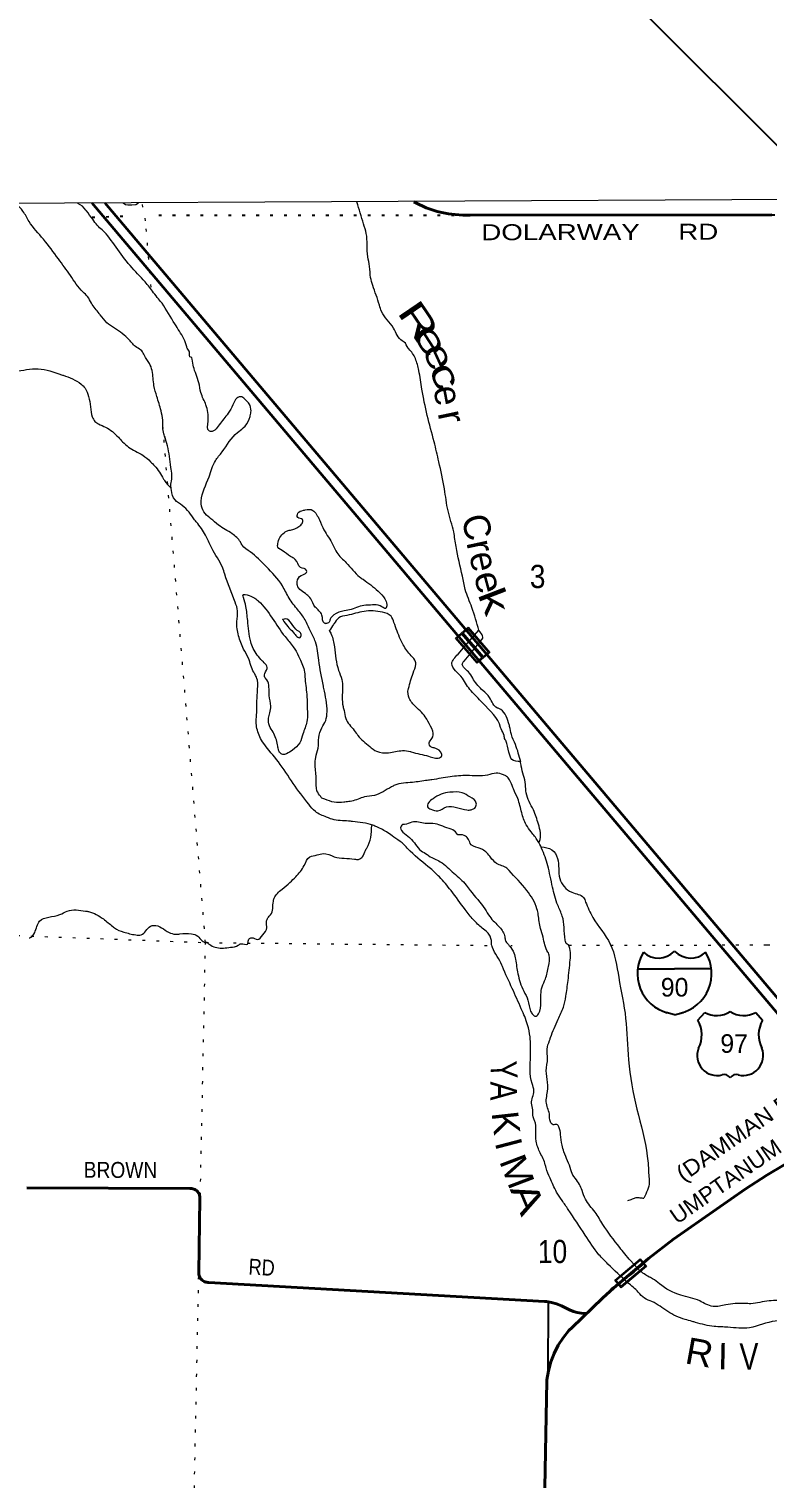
# Model space of a CAD drawing. Header units: feet. Extents: x -6 to 252658, y -374658 to -170635.
# Drawn here: x 104215 to 109774, y -192670 to -181755 of the extents above; entities that cross this region are included whole.
import ezdxf
from ezdxf.enums import TextEntityAlignment as Align

# ---------------------------------------------------------------- set-up
doc = ezdxf.new("R2010")
doc.units = ezdxf.units.FT
doc.header["$LTSCALE"] = 70
doc.linetypes.add('DOTTED', pattern=[1.5, 0.3, -1.2])
for name, color, linetype, lineweight in [('15', 7, 'Continuous', 25), ('16', 7, 'Continuous', 25), ('18', 7, 'Continuous', 35), ('26', 7, 'Continuous', 40), ('27', 7, 'Continuous', 13), ('29', 7, 'Continuous', 25), ('34', 7, 'Continuous', 25), ('39', 7, 'Continuous', 13), ('4', 7, 'Continuous', 13), ('55', 7, 'Continuous', 13), ('6', 7, 'DOTTED', 25), ('61', 7, 'Continuous', 13), ('7', 7, 'DOTTED', 13)]:
    doc.layers.add(name, color=color, linetype=linetype, lineweight=lineweight)
doc.layers.add('41', color=7, linetype='Continuous')

msp = doc.modelspace()

# ---------------------------------------------------------------- linework, layer by layer
at = {"layer": '15'}
for p, q in [((109074.27, -188704.03), (109077.17, -188701.12)), ((109080.34, -188703.5), (109076.91, -188701.12)), ((108801.56, -188835.5), (109077.97, -188835.5)), ((109077.97, -189181.08), (109014.08, -189163.12)), ((109077.44, -189181.34), (109141.07, -189162.6))]:
    msp.add_line(p, q, dxfattribs=at)
msp.add_lwpolyline([(109353.33, -188835.5), (109077.44, -188835.5), (109077.97, -188835.5)], dxfattribs=at)
for centre, radius, start, end in [((109104.19, -188870.6), 306.13, 148.44438, 254.43381), ((108955.59, -188588), 165.66, 227.34229, 315.81175), ((109199.28, -188588), 165.66, 224.18812, 312.69407), ((109050.68, -188870.6), 306.13, 283.08086, 31.62485)]:
    msp.add_arc(centre, radius, start, end, dxfattribs=at)
at = {"layer": '16'}
for p, q in [((109496.24, -189157.1), (109495.96, -189157.3)), ((109253.17, -189221.83), (109304.48, -189163.07)), ((109688.33, -189162.98), (109739.72, -189221.83))]:
    msp.add_line(p, q, dxfattribs=at)
for centre, radius, start, end in [((109395.56, -189005.41), 182.07, 239.97227, 303.45418), ((109597.34, -189005.91), 181.52, 236.33975, 300.08743), ((109597.33, -189005.41), 182.07, 236.54582, 236.59441), ((109060.19, -189332.46), 222.05, 332.97043, 29.75871), ((109932.69, -189332.46), 222.05, 150.24129, 207.02957), ((109399.38, -189487.36), 151.42, 159.09177, 283.81923), ((109593.5, -189487.36), 151.42, 256.18077, 20.90823)]:
    msp.add_arc(centre, radius, start, end, dxfattribs=at)
for centre, major_axis, start_param, end_param in [((109454.72, -189686.18), (-19.56, 51.67), 4.95877769, 6.28318531), ((109538.17, -189686.18), (19.56, 51.67), 0, 1.32637542)]:
    msp.add_ellipse(centre, major_axis=major_axis, ratio=0.929097, start_param=start_param, end_param=end_param, dxfattribs=at)
at = {"layer": '18'}
for points in [[(110548.12, -189993.31), (107609.17, -186518.06), (104691.51, -183067.98)], [(110629.29, -189973.15), (107666.05, -186469.17), (104788.22, -183067.54)]]:
    msp.add_lwpolyline(points, dxfattribs=at)
at = {"layer": '26'}
for points in [[(109811, -183155.05), (107537.25, -183156.78), (107483.73, -183157.79), (107425.17, -183153.74), (107375.69, -183146.67), (107324.19, -183136.57), (107289.77, -183129.62), (107244.41, -183115.35), (107207.78, -183101.44), (107129.19, -183064.85), (107114.22, -183056.73)], [(108845.25, -191047.17), (108882, -191016.05), (109069, -190870.05), (109608.41, -190495.52), (109771, -190388.05), (110258, -190101.05), (110378.62, -190045.76), (110436.17, -190025.73), (110485.79, -190010.1), (110548.12, -189993.31)], [(108411.98, -191429.97), (108404.18, -191430.05), (108374.04, -191428.35), (108344.24, -191423.5), (108315.11, -191415.57), (108286.97, -191404.64), (108260.12, -191390.83), (108225.17, -191372.67), (108188.51, -191358.27), (108150.55, -191347.78), (108111.7, -191341.32), (108098.17, -191340.04), (105569.97, -191196.63), (105562.4, -191196.69), (105554.87, -191195.96), (105547.46, -191194.44), (105540.25, -191192.16), (105533.31, -191189.14), (105526.73, -191185.41), (105520.57, -191181.02), (105514.91, -191176), (105509.8, -191170.42), (105505.31, -191164.33), (105501.47, -191157.81), (105498.34, -191150.92), (105495.94, -191143.75), (105494.31, -191136.36), (105493.46, -191128.84), (105493.34, -191123.07), (105502.98, -190564.15), (105502.94, -190557.42), (105502.15, -190549.9), (105500.58, -190542.5), (105498.25, -190535.31), (105495.17, -190528.4), (105491.39, -190521.85), (105486.94, -190515.73), (105481.88, -190510.11), (105476.26, -190505.05), (105470.14, -190500.6), (105463.6, -190496.82), (105456.69, -190493.74), (105449.49, -190491.41), (105442.1, -190489.83), (105434.57, -190489.04), (105427.01, -190489.04), (104200, -190484.13)], [(108076.69, -193942.07), (108115, -191941.05), (108115.95, -191929.71), (108126.94, -191861.96), (108144.96, -191795.74), (108169.79, -191731.76), (108201.18, -191670.73), (108238.78, -191613.32), (108282.17, -191560.15), (108305.11, -191536.12), (108533.78, -191315.81), (108621, -191237.05), (108845.25, -191047.17)]]:
    msp.add_lwpolyline(points, dxfattribs=at)
at = {"layer": '29'}
msp.add_line((108124.35, -191340.54), (108121.73, -191894.07), dxfattribs=at)
at = {"layer": '34'}
msp.add_line((102440.06, -175230.36), (111210.78, -183993.18), dxfattribs=at)
at = {"layer": '39'}
for p, q in [((106123.93, -186200.65), (106125.57, -186202.91)), ((108822, -191114.05), (108744.93, -191032.25))]:
    msp.add_line(p, q, dxfattribs=at)
for points in [[(104924.44, -183064.16), (104941.45, -183076.13), (104958.63, -183079.16), (104989.45, -183080.17), (105020.27, -183076.13), (105038.83, -183064.3)], [(107446.48, -186463.39), (107486.83, -186416.77), (107602.96, -186282.57)], [(107491.51, -186516.04), (107530.94, -186470.99), (107627, -186354.05)]]:
    msp.add_lwpolyline(points, dxfattribs=at)
for points in [[(105243.94, -184839.85), (105229.94, -184803.61), (105222.11, -184703.03), (105210.2, -184630.59), (105178.26, -184523.92), (105156.32, -184441.41), (105142.48, -184328.74), (105122.49, -184274.39), (105084.42, -184213.98), (105064.39, -184179.75), (105026.25, -184153.52), (104970.07, -184097.09), (104859.68, -184008.38), (104801.46, -183968.03), (104751.33, -183907.6), (104743.31, -183897.52), (104685.17, -183820.97), (104657.13, -183770.64), (104623.02, -183736.38), (104526.78, -183611.48), (104436.57, -183486.59), (104324.29, -183339.54), (104216.01, -183204.57), (104169.93, -183128.03), (104116.77, -183069.9)], [(105217.93, -183819.98), (105191, -183789.05), (105153.77, -183741.41), (105089.59, -183660.84), (104977.27, -183537.92), (104871.01, -183398.92), (104767, -183269.05), (104729, -183234.05), (104696, -183188.05), (104648.41, -183124.93), (104644.41, -183118.89), (104583.7, -183068.57)], [(107603.13, -186284.61), (107551.23, -186113.54), (107501.26, -185976.66), (107479.35, -185876.04), (107431.57, -185654.69), (107413.7, -185544.03), (107371.82, -185385.04), (107344.02, -185220.05), (107302.24, -185014.8), (107266.37, -184863.87), (107214.51, -184666.64), (107174.72, -184467.44), (107150.89, -184326.59), (107124.95, -184238.03), (107076.84, -184165.53), (107070.83, -184159.48), (107040.77, -184113.16), (107026.72, -184105.09), (106960.58, -184008.41), (106870.37, -183883.52), (106854.38, -183835.21), (106804.44, -183686.27), (106788.48, -183627.9), (106780.61, -183543.41), (106766.69, -183470.97), (106762.85, -183380.45), (106754.99, -183295.95), (106735.05, -183223.5), (106684.59, -183058.18)], [(106412.03, -187536.67), (106384.32, -187493.12), (106378.47, -187408.63), (106370.64, -187302.01), (106374.79, -187241.68), (106393.03, -187173.33), (106397.22, -187092.87), (106421.5, -187018.5), (106449.76, -186964.24), (106459.94, -186897.89), (106436.19, -186722.85), (106432.2, -186704.73), (106398.45, -186509.56), (106372.59, -186372.74), (106336.58, -186292.21), (106294.54, -186205.63), (106240.42, -186131.11), (106174.26, -186042.47), (106124.19, -185949.85), (106001.85, -185804.8), (105881.47, -185693.93), (105821.26, -185643.53), (105807.24, -185619.37), (105745.05, -185556.89), (105642.65, -185492.33), (105584.45, -185443.94), (105576.42, -185437.89), (105532.29, -185391.54), (105512.31, -185333.18), (105512.36, -185311.05), (105571.04, -185128.12), (105619.54, -185007.52), (105669.94, -184941.24), (105784.84, -184794.62), (105829.14, -184760.52), (105873.51, -184694.22), (105881.6, -184668.09), (105887.71, -184631.89), (105873.75, -184579.58), (105845.66, -184549.35), (105819.58, -184527.17), (105779.34, -184537.15), (105755.14, -184577.33), (105751.1, -184587.39), (105714.78, -184649.67), (105648.26, -184736.03), (105613.99, -184776.2), (105593.86, -184786.22), (105573.77, -184784.16), (105563.87, -184709.72), (105548.05, -184586.99), (105510.04, -184494.39), (105494.11, -184419.94), (105454.15, -184299.18), (105444, -184242.05), (105437, -184228.05), (105433, -184228.05), (105424.23, -184190.5), (105406.2, -184158.27), (105404.21, -184150.23), (105348.17, -184031.44), (105314.1, -183977.06), (105217.93, -183819.98)], [(102935, -184962.05), (102955.99, -184893.79), (102988.24, -184851.61), (103044.63, -184803.44), (103058.75, -184779.33), (103076.93, -184737.13), (103073.04, -184674.76), (103107.42, -184578.28), (103137.76, -184487.82), (103218.38, -184389.41), (103222.43, -184381.37), (103250.63, -184349.25), (103341.16, -184323.27), (103453.78, -184305.38), (103477.93, -184289.34), (103526.29, -184239.14), (103602.79, -184191.01), (103659.09, -184185.09), (103751.54, -184195.33), (103801.77, -184211.52), (103940.31, -184300.28), (103974.46, -184316.44), (104109.12, -184332.79), (104284.06, -184315.02), (104460.88, -184359.62), (104472.94, -184363.66), (104607.5, -184430.29), (104637.59, -184460.53), (104663.6, -184522.93), (104679.51, -184601.41), (104691.42, -184677.87), (104711.45, -184712.1)], [(104711.45, -184712.1), (104739.56, -184730.26), (104791.78, -184754.49), (104888.12, -184831.12), (104920.22, -184865.37), (105016.57, -184935.96), (105072.8, -184966.24), (105130.99, -185014.63), (105161.09, -185044.85), (105229.23, -185145.56), (105235.25, -185155.63), (105285.94, -185213.34)], [(105284.11, -185190.2), (105283.43, -185181.87), (105285.47, -185173.83), (105283.7, -185057.16), (105257.9, -184894.18), (105237.94, -184829.77)], [(105462.89, -185453.28), (105369.54, -185344.97), (105315.36, -185302.62), (105287.36, -185230.16), (105284.11, -185190.2)], [(106448.87, -186235.14), (106441.24, -186232.07), (106421.27, -186169.68), (106399.22, -186137.45), (106371.13, -186109.24), (106337.09, -186046.81), (106306.99, -186016.59), (106236.78, -185946.05), (106234.82, -185919.89), (106265.08, -185871.68), (106305.34, -185849.63), (106305.37, -185833.54), (106261.18, -185811.33), (106221.1, -185750.91), (106195, -185734.77), (106184.96, -185728.71), (106122.73, -185684.34), (106086.63, -185648.07), (106088.65, -185640.02), (106090.71, -185619.92), (106112.91, -185575.7), (106145.14, -185543.58), (106167.28, -185533.57), (106201.48, -185525.59), (106261.86, -185491.52), (106278, -185465.4), (106274.01, -185449.3), (106239.86, -185435.15), (106239.93, -185402.96), (106282.19, -185380.92), (106296.27, -185376.93), (106352.56, -185381.06), (106380.64, -185411.29), (106402.67, -185451.55), (106436.69, -185528.05), (106504.81, -185640.83), (106532.82, -185699.21), (106605.04, -185775.79), (106705.33, -185882.59), (106731.43, -185900.74), (106843.83, -185989.46), (106895.98, -186047.9), (106909.96, -186090.16), (106901.85, -186120.32), (106873.74, -186108.2), (106759.17, -186095.91), (106751.13, -186095.89), (106642.49, -186127.86), (106590.2, -186137.82), (106511.74, -186167.84), (106483.52, -186201.98), (106475.43, -186224.09), (106447.27, -186234.09)], [(107699.59, -188655), (107688.75, -188589.86), (107666.7, -188559.64), (107628.58, -188527.39), (107562.36, -188464.91), (107500.2, -188388.35), (107393.95, -188245.33), (107305.71, -188142.58), (107239.51, -188080.1), (107086.99, -187949.07), (107024.8, -187886.59), (106962.57, -187842.22), (106918.41, -187809.95), (106834.06, -187765.54), (106805.95, -187753.41), (106651.21, -187724.95), (106637.14, -187722.92), (106514.53, -187712.62), (106456.27, -187692.39), (106371.92, -187649.99), (106321.78, -187595.58), (106205.5, -187438.47), (106093.27, -187275.33), (105982.99, -187136.33), (105952.93, -187085.98), (105927.01, -186987.37), (105929.15, -186923.01), (105935.55, -186752.05), (105935.73, -186661.54), (105915.73, -186613.23), (105907.71, -186601.14), (105867.73, -186494.46), (105831.69, -186426), (105793.7, -186325.36), (105779.85, -186218.72), (105786.05, -186138.28), (105768.09, -186073.88), (105690.13, -185862.53), (105672.14, -185810.19), (105592.03, -185667.23), (105551.99, -185582.67), (105485.87, -185479.95), (105462.89, -185453.28)], [(106101.55, -187204.33), (106093.63, -187181.61), (106087.5, -187148.59), (106053.53, -187051.98), (106025.49, -187003.66), (106019.57, -186947.32), (106029.7, -186907.11), (106035.84, -186856.84), (106023.95, -186776.36), (106006.11, -186657.65), (105996.08, -186645.57), (105988.09, -186621.41), (106008.29, -186573.17), (106006.32, -186555.07), (105978.24, -186520.82), (105972.23, -186514.78), (105904.07, -186422.12), (105886.08, -186371.79), (105862.3, -186210.84), (105848.44, -186104.2), (105830.49, -186037.79), (105826.51, -186019.68), (105872.73, -186023.8), (105945.02, -186066.18), (106047.28, -186193.08), (106143.5, -186332.06), (106205.66, -186408.62), (106245.71, -186479.1), (106265.73, -186521.38), (106293.66, -186626.03), (106293.63, -186636.08), (106307.43, -186766.85), (106310, -186848.05), (106308, -186973.05), (106278, -187066.05), (106254, -187133.05), (106200.01, -187187.03), (106153.7, -187215.11), (106127.56, -187221.09), (106101.54, -187202.53)], [(106126.52, -186204.23), (106163.76, -186255.67), (106205.88, -186300.01), (106258.07, -186338.32), (106266.15, -186324.25), (106254.14, -186298.08), (106236.07, -186285.98), (106145.78, -186199.32), (106125.57, -186202.91)], [(106475.31, -186284.43), (106491.33, -186314.64), (106515.25, -186409.22), (106547.05, -186586.29), (106571.03, -186654.72), (106576.93, -186717.08), (106580.65, -186857.89), (106588.63, -186888.08), (106600.57, -186948.45), (106664.71, -187039.08), (106692.77, -187077.36), (106781.05, -187160), (106833.25, -187196.3), (106923.7, -187206.54), (107028.27, -187190.65), (107088.57, -187198.81), (107094.59, -187200.83), (107225.2, -187233.26), (107307.6, -187245.49), (107321.7, -187235.47), (107323.74, -187221.39), (107265.54, -187170.99), (107241.43, -187162.9), (107229.43, -187132.7), (107249.61, -187100.57), (107255.76, -187044.25), (107219.73, -186969.76), (107207.71, -186947.61), (107127.47, -186860.97), (107079.36, -186796.51), (107071.46, -186730.12), (107073.49, -186722.07), (107107.9, -186607.48), (107128.15, -186539.13), (107126.18, -186521.04), (107094.1, -186476.72), (107033.97, -186394.13), (107013.95, -186353.86), (106963.96, -186225.04), (106941.94, -186178.73), (106877.67, -186148.43), (106738.97, -186142.13), (106610.24, -186172.05), (106547.88, -186192.04), (106513.61, -186234.22), (106509.57, -186240.24), (106477.93, -186286.54)], [(107627, -186354.05), (107629, -186351.05), (107603.13, -186284.61)], [(107806.57, -187115.59), (107800.36, -187107.91), (107794.02, -187077.11), (107770.44, -187025.71), (107767.6, -187015.65), (107633.59, -186834.55), (107584.98, -186783.78), (107510.32, -186695.92), (107478.94, -186645.42), (107399.37, -186535.88), (107446.48, -186463.39)], [(107918.49, -187275.31), (107878.76, -187146.04), (107848.76, -187069.55), (107834.81, -187009.18), (107826.84, -186980.99), (107754.68, -186874.26), (107742.63, -186870.2), (107684.49, -186791.64), (107634.34, -186739.25), (107564.15, -186656.65), (107534.11, -186608.31), (107479.98, -186533.79), (107491.51, -186516.04)], [(107918.48, -187272.23), (107852.38, -187258.62), (107830.39, -187202.26), (107806.57, -187115.59)], [(108057, -187882.05), (108060, -187875.05), (108052, -187744.05), (108014, -187638.05), (107960, -187510.05), (107954.52, -187445.88), (107922.64, -187309.05), (107916.69, -187270.82)], [(107215.26, -187414.94), (107104.16, -187430.16), (106969.42, -187452.01), (106945.27, -187464.03), (106816.47, -187528.16), (106742.06, -187540.08), (106645.5, -187572.08), (106603.27, -187578.02), (106587.18, -187580), (106512.8, -187579.86), (106444.49, -187557.61), (106416.37, -187543.48), (106412.03, -187536.67)], [(108277.83, -188654.81), (108267.61, -188649.31), (108253.61, -188619.12), (108245.76, -188522.55), (108231.87, -188438.05), (108197.87, -188355.52), (108157.95, -188218.66), (108122.11, -188057.68), (108076.14, -187926.85), (108046.1, -187868.46), (107997.99, -187804), (107959.91, -187749.62), (107925.93, -187659.04), (107895.99, -187552.37), (107863.98, -187479.9), (107859.98, -187469.84), (107833.96, -187411.45), (107811.91, -187385.26), (107787.81, -187373.14), (107733.56, -187360.98), (107669.2, -187374.93), (107514.39, -187378.65), (107387.71, -187388.46), (107248.95, -187410.32), (107215.26, -187414.94)], [(107242.03, -187632.24), (107294.7, -187643.73), (107359.09, -187615.69), (107513.84, -187638.12), (107546.02, -187636.17), (107578.22, -187616.12), (107584.31, -187587.97), (107536.16, -187539.61), (107477.93, -187509.32), (107385.46, -187505.12), (107319.09, -187519.07), (107258.71, -187553.15), (107224.46, -187585.27), (107216.35, -187615.42), (107244.46, -187631.56)], [(107833.79, -188661.95), (107867.41, -188714.91), (107879.37, -188763.21), (107897.24, -188871.86), (107941.19, -189002.69), (107973.21, -189071.14), (107993.14, -189153.65), (108009.17, -189179.82), (108029.25, -189191.93), (108051.39, -189173.87), (108069.67, -189087.42), (108079.96, -188970.77), (108104.22, -188910.48), (108128.55, -188815.99), (108132.74, -188731.52), (108126.74, -188715.42), (108122.74, -188709.38), (108086.79, -188596.67), (108066.83, -188530.26), (108050.96, -188427.64), (108041, -188383.37), (107964.89, -188244.44), (107830.52, -188093.31), (107814.47, -188077.19), (107736.14, -188040.84), (107692.01, -187994.49), (107629.82, -187936.03), (107563.52, -187911.77), (107545.46, -187899.67), (107525.44, -187859.4), (107503.37, -187835.22), (107455.15, -187825.08), (107445.1, -187825.05), (107436, -187814.05), (107394.93, -187782.72), (107331, -187761.05), (107274.39, -187742.26), (107200.01, -187740.1), (107099.51, -187729.85), (107043.19, -187747.84), (107029.11, -187747.81), (107017.03, -187759.86), (107081.17, -187846.47), (107169.42, -187945.2), (107213.59, -187973.45), (107227.64, -187983.54), (107311.99, -188027.95), (107414.33, -188114.64), (107508.63, -188203.32), (107538.7, -188245.62), (107648.98, -188382.61), (107685.05, -188441.01), (107759.25, -188521.61), (107799.31, -188594.1), (107803.28, -188622.26), (107823.32, -188648.46), (107835.35, -188664.57)], [(105552.39, -188631.95), (105584.79, -188657.73), (105679.42, -188678.89), (105733.59, -188672.33), (105791.7, -188657.71), (105811.66, -188645.46), (105859.91, -188649.01), (105865.71, -188626.86), (105871.58, -188610.74), (105891.56, -188600.5), (105935.89, -188614.12), (105975.72, -188579.59), (106007.3, -188525.06), (106002.86, -188482.94), (106008.68, -188462.8), (106014.58, -188450.69), (106034.44, -188428.41), (106055.5, -188325.78), (106061.3, -188303.64), (106120.87, -188234.78), (106180.62, -188183.98), (106224.38, -188141.39), (106287.8, -188056.42), (106329.33, -187991.76), (106385.43, -187977.14), (106431.52, -187966.65), (106514.12, -187989.93), (106666.97, -188008.51), (106697.13, -188010.23), (106715.12, -188002.02), (106734.97, -187977.73), (106754.59, -187931.34), (106758.54, -187925.29), (106797, -187754.05)], [(108073.74, -187916), (108154, -187938.05), (108196, -188003.05), (108213, -188155.05), (108303, -188258.05), (108392, -188298.05), (108407.56, -188331.64)], [(104216.39, -188601.86), (104226.25, -188598.8), (104258.02, -188562.35), (104295.31, -188475.63), (104447.47, -188425.94), (104503.45, -188399.28), (104640.05, -188399.94), (104664.19, -188403.72), (104775.24, -188458.86), (104846.13, -188516.39), (104858.29, -188526.32), (104928.91, -188557.75), (105019.52, -188578.95), (105059.7, -188578.56), (105131.36, -188513.59), (105155.39, -188507.33), (105270.44, -188560.42), (105318.78, -188574), (105350.9, -188571.67), (105439.27, -188570.81), (105485.66, -188588.42), (105520.17, -188624.23), (105544.42, -188638.05)], [(108407.56, -188331.64), (108461, -188447.05), (108593, -188648.05), (108657, -188900.05), (108709, -189208.05), (108731, -189520.05), (108794, -189893.05), (108872, -190246.05), (108882.94, -190388.21)], [(108724.24, -191199.26), (108576, -191059.05), (108508, -190988.05), (108403.72, -190839.98), (108277, -190648.05), (108230, -190579.05), (108189, -190516.05), (108140, -190411.05), (108110, -190335.05), (108104, -190310.05), (108066, -190222.05), (108035.3, -190133.27), (108023.57, -189978.37), (108013, -189949.05), (108009.66, -189895.88), (107999.72, -189847.58), (108018, -189755.1), (108004.05, -189698.75), (107992.43, -189491.55), (107988.71, -189346.73), (107970.8, -189256.18), (107922.81, -189135.4), (107854.79, -188982.4), (107780.75, -188817.33), (107776.75, -188807.27), (107706.66, -188674.37), (107700.67, -188656.26)], [(108746.84, -191034.48), (108702, -190982.05), (108664, -190933.05), (108536.56, -190759.79), (108478.46, -190667.15), (108406.3, -190570.46), (108380.3, -190504.04), (108362.3, -190459.76), (108300.18, -190363.09), (108296.19, -190349), (108244.2, -190214.13), (108230.24, -190163.82), (108219, -190082.05), (108206, -190026.05), (108190.37, -190006.86), (108162.21, -190008.81), (108142.16, -189986.65), (108134.24, -189928.3), (108110.31, -189835.74), (108116.45, -189783.45), (108120.67, -189688.93), (108110.8, -189602.42), (108121.05, -189509.91), (108117.18, -189439.51), (108135.41, -189375.18), (108143.49, -189353.06), (108200.08, -189214.39), (108240.48, -189123.96), (108258.75, -189041.52), (108275.07, -188922.88), (108291.48, -188768.04), (108293.61, -188711.73), (108277.66, -188653.36)], [(108882.94, -190388.21), (108887, -190441.05), (108846, -190562.05)], [(108725, -190581.05), (108760, -190568.05), (108789, -190557.05), (108815, -190559.05), (108846, -190562.05)], [(110686.5, -191288.96), (110656.32, -191298.96), (110631, -191302.05), (110547.74, -191306.79), (110519.58, -191314.78), (110403.06, -191276.34), (110374.92, -191276.28), (110290.5, -191268.07), (110177.92, -191271.88), (109988.87, -191305.69), (109916.45, -191329.69), (109789.8, -191335.47), (109651.04, -191357.33), (109604.8, -191355.23), (109463, -191367.05), (109367, -191378.05), (109314, -191361.05), (109267.11, -191336.47), (109124.46, -191293.94), (108963.81, -191207.14), (108911.64, -191168.83), (108895, -191161.05), (108822, -191114.05)], [(110507.07, -191529.97), (110464.9, -191503.74), (110448.93, -191453.43), (110438.92, -191433.29), (110428.88, -191429.25), (110310.29, -191420.97), (110221.77, -191444.94), (110074.97, -191470.8), (109984.47, -191486.71), (109835.71, -191488.43), (109642.61, -191538.34), (109479, -191535.05), (109429, -191532.05), (109376, -191529.05), (109235, -191498.05), (109210, -191491.05), (109157, -191476.05), (109025.69, -191416.45), (108907.24, -191341.8), (108851, -191316.05), (108804, -191270.05), (108724, -191199.05)]]:
    msp.add_spline(points, degree=3, dxfattribs=at)
at = {"layer": '4'}
msp.add_lwpolyline([(0, -183308.59), (31331.08, -183287.03), (62662.1, -183222.4), (93993, -183114.66), (125323.73, -182963.82), (156654.22, -182769.89), (187984.4, -182532.85), (219314.24, -182252.73), (250643.68, -181929.51), (252658.04, -364975.08), (221076.83, -365300.9), (189495.2, -365583.27), (157911.89, -365844.7), (126330.92, -366017.71), (94748.41, -366169.75), (63165.7, -366278.36), (31582.88, -366343.53), (0, -366365.25)], close=True, dxfattribs=at)
at = {"layer": '55'}
for p, q in [((107473.36, -186303.53), (107637.49, -186492.11)), ((107521.73, -186261.91), (107684.81, -186451.4)), ((107590.06, -186532.93), (107426.98, -186343.44))]:
    msp.add_line(p, q, dxfattribs=at)
for points in [[(107426.98, -186343.44), (107473.36, -186303.53), (107521.73, -186261.91)], [(107684.81, -186451.4), (107637.49, -186492.11), (107590.06, -186532.93)]]:
    msp.add_lwpolyline(points, dxfattribs=at)
for points in [[(107438.26, -186344.28), (107472.54, -186314.78), (107626.17, -186491.29), (107590.9, -186521.64)], [(107484.67, -186304.34), (107520.88, -186273.18), (107673.52, -186450.55), (107638.3, -186480.85)]]:
    msp.add_lwpolyline(points, close=True, dxfattribs=at)
at = {"layer": '6'}
msp.add_line((104691, -183173.05), (104954.55, -183163.07), dxfattribs=at)
msp.add_lwpolyline([(105191.96, -183157.99), (110365, -183155.05), (113606.37, -183129.09)], dxfattribs=at)
at = {"layer": '61'}
for p, q in [((108626.42, -191179.47), (108818.3, -191019.22)), ((108818.3, -191019.22), (108866.38, -191076.79))]:
    msp.add_line(p, q, dxfattribs=at)
msp.add_lwpolyline([(108866.38, -191076.79), (108674.49, -191237.04), (108626.42, -191179.47)], dxfattribs=at)
msp.add_lwpolyline([(108637.69, -191180.48), (108817.28, -191030.49), (108855.1, -191075.77), (108675.5, -191225.76)], close=True, dxfattribs=at)
msp.add_ellipse((107812.14, -189943.09), major_axis=(1450.59, 448.25), ratio=0.999939, start_param=4.95575527, end_param=5.20831304, dxfattribs=at)
at = {"layer": '7'}
for p, q in [((107847.19, -188657.98), (107855.18, -188657.97)), ((108280.01, -188657.2), (109773.57, -188654.51))]:
    msp.add_line(p, q, dxfattribs=at)
for points in [[(105135.31, -183699.69), (105093.18, -183201.06), (105068.16, -183068.48)], [(105443.62, -193586.61), (105545, -188637.05), (105220.64, -184709.77)], [(97734.46, -188396.93), (100138, -188435.05), (105545, -188637.05), (107695.97, -188658.97)], [(109773.57, -188654.51), (110593.03, -188653.04), (111973.16, -188657.46)]]:
    msp.add_lwpolyline(points, dxfattribs=at)

# ---------------------------------------------------------------- texts
at = {"layer": '15'}
msp.add_text('90', height=140, dxfattribs=at).set_placement((109077.63, -189043.61), align=Align.CENTER)
at = {"layer": '16'}
msp.add_text('97', height=140, dxfattribs=at).set_placement((109526.13, -189467.61), align=Align.CENTER)
at = {"layer": '27'}
for s, rotation, width, p in [(' DOLARWAY     RD', 0.152, 1.3, (107563.78, -183346.68)), ('(DAMMAN RD)', 34.774, 1.1, (109143.29, -190443.06)), ('UMPTANUM', 34.774, 1.05, (109095.89, -190763.16)), ('BROWN', 359.771, 0.9, (104627.18, -190408.64)), ('RD', 356.753, 0.85, (105866.3, -191137.35))]:
    msp.add_text(s, height=120, rotation=rotation, dxfattribs=dict(at, width=width)).set_placement(p)
at = {"layer": '41'}
for s, rotation, width, p in [('R', 304.263, 1.55, (107066.33, -184012.26)), ('e', 302.936, 1.6, (107160.54, -184150.82)), ('e', 294.524, 1.3, (107214.53, -184260.3)), ('c', 295.481, 1.5, (107263.37, -184409.81)), ('r', 281.915, 1.1, (107302.21, -184694.87)), ('r', 282.16, 1.1, (107518.82, -185670.54)), ('e', 285.365, 1.1, (107584.02, -185946.27)), ('k', 291.135, 1.4, (107625.62, -186099.97))]:
    msp.add_text(s, height=200, rotation=rotation, dxfattribs=dict(at, width=width)).set_placement(p, align=Align.CENTER)
for s, rotation, p in [('e', 280.677, (107272.84, -184533.05)), ('C', 284.836, (107493.3, -185532.07)), ('e', 282.202, (107544.75, -185785.12))]:
    msp.add_text(s, height=200, rotation=rotation, dxfattribs=at).set_placement(p, align=Align.CENTER)
for s, rotation, width, p in [('Y', 273.207, 0.75, (107688.37, -189535.89)), ('A', 269.148, 0.8, (107690.81, -189683.51)), ('M', 290.787, 1.1, (107754.27, -190281.7)), ('A', 292.927, 1.3, (107835.13, -190495)), ('R', 349.768, 1.05, (109147.7, -191805.07)), ('V', 0.705, 0.8, (109568.05, -191855.98))]:
    msp.add_text(s, height=200, rotation=rotation, dxfattribs=dict(at, width=width)).set_placement(p)
for s, rotation, p in [('K', 276.287, (107698.92, -189918.41)), ('I', 284.673, (107722.03, -190143.14)), ('I', 358.711, (109401.95, -191851.45))]:
    msp.add_text(s, height=200, rotation=rotation, dxfattribs=at).set_placement(p)
at = {"layer": '7'}
for s, width, p in [('3', 0.9, (107988, -185967.05)), ('10', 0.85, (108048, -191052.05))]:
    msp.add_text(s, height=175, rotation=0.294, dxfattribs=dict(at, width=width)).set_placement(p)

doc.saveas('drawing.dxf')
